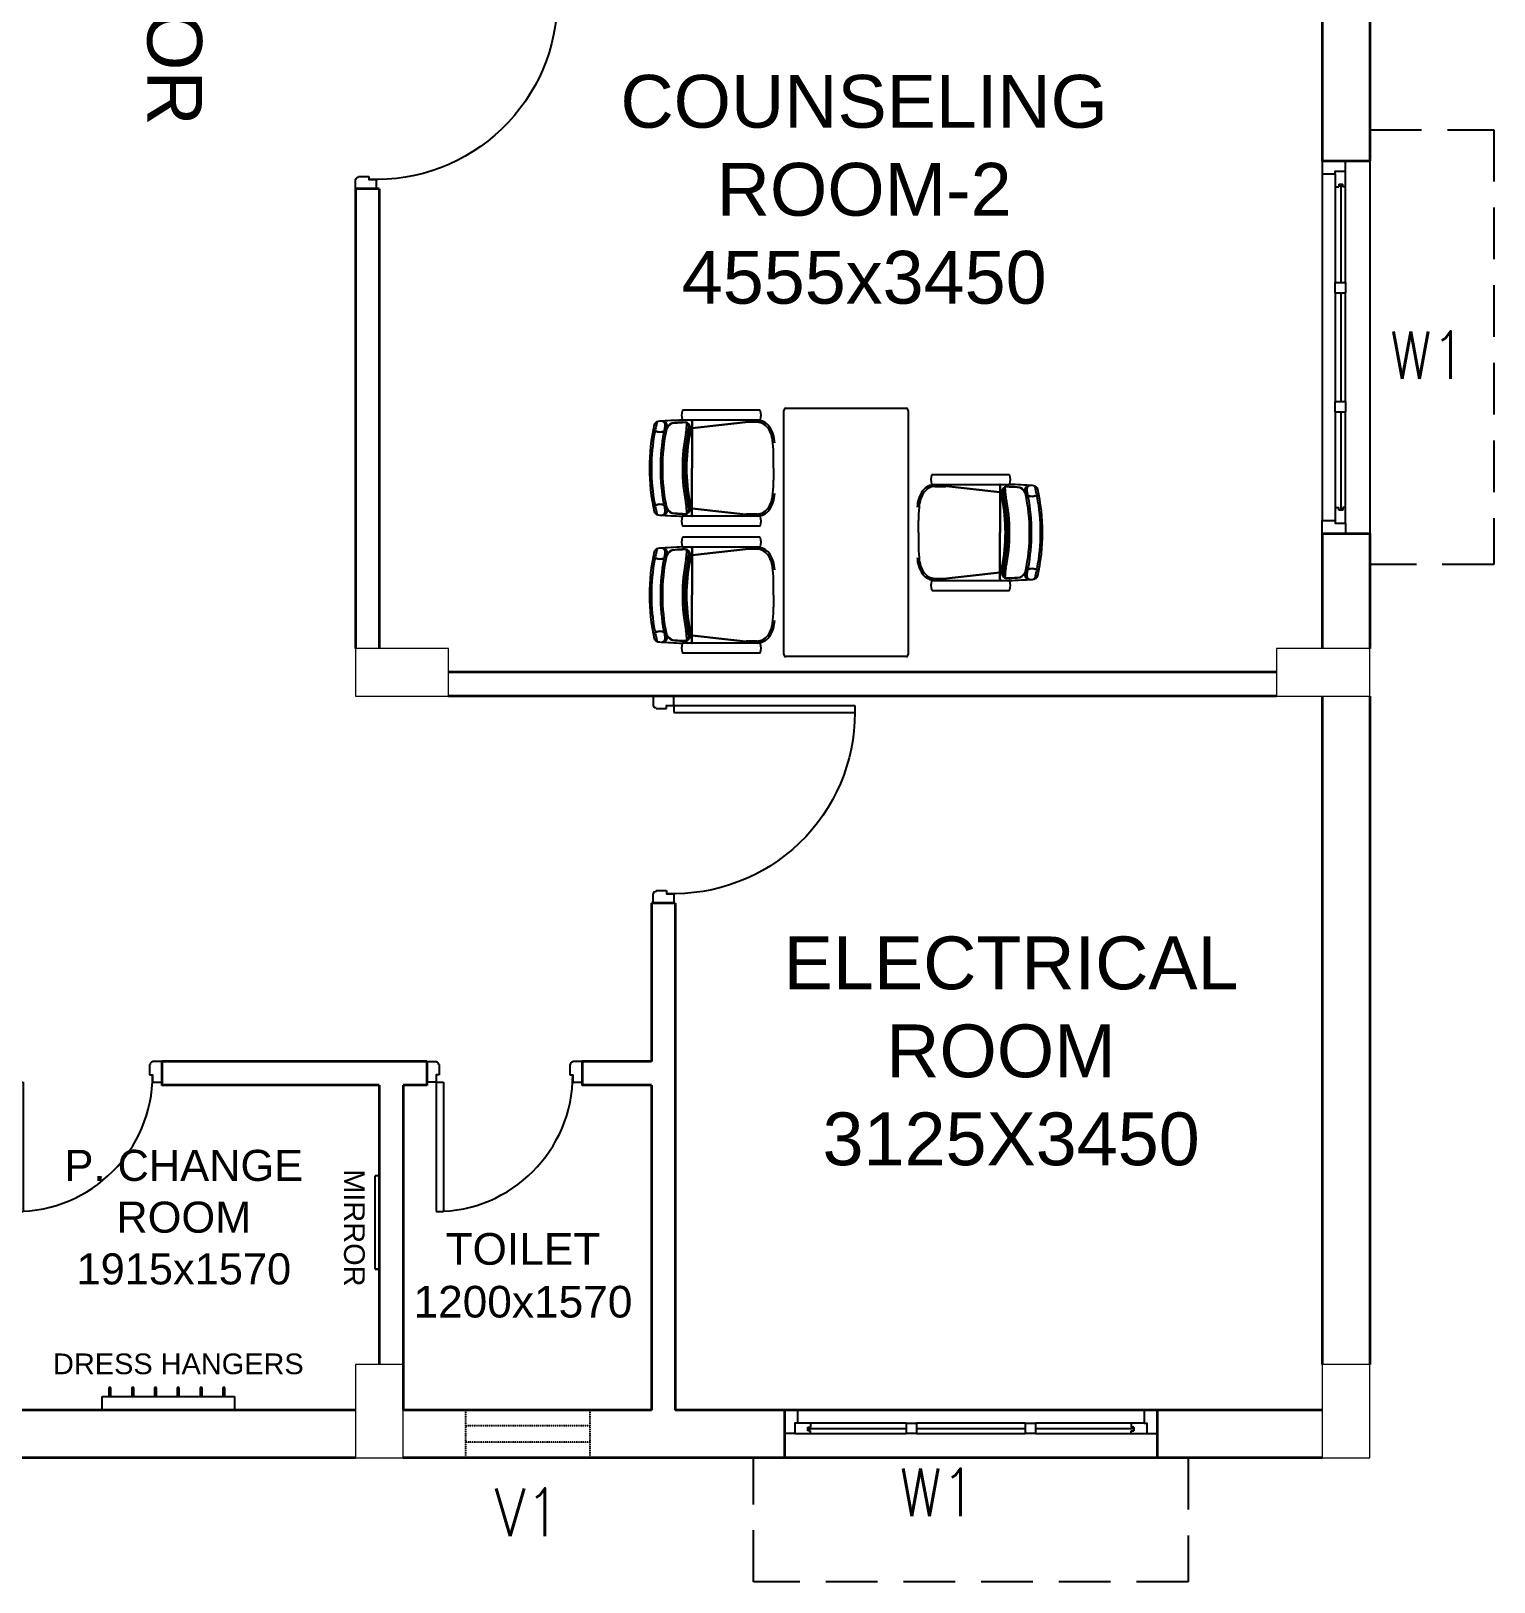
# Model space of a CAD drawing. Extents: x 2733443 to 3206532, y -1516114 to -1264405.
# Drawn here: x 3025126 to 3032193, y -1502763 to -1495270 of the extents above; entities that cross this region are included whole.
import ezdxf
from ezdxf.enums import TextEntityAlignment as Align

# ---------------------------------------------------------------- set-up
doc = ezdxf.new("R2010")
doc.units = 0
doc.header["$MEASUREMENT"] = 0
for name, pattern in [('1', [0, 0, 0]), ('DASHED', [0.75, 0.5, -0.25]), ('HIDDEN', [0.375, 0.25, -0.125])]:
    doc.linetypes.add(name, pattern=pattern)
doc.layers.get('0').update_dxf_attribs({"color": 250, "linetype": '1'})
for name, color, linetype in [('Chajja', 7, 'DASHED'), ('DOOR', 40, 'Continuous'), ('fun-text', 250, 'Continuous'), ('furniture', 33, 'Continuous'), ('Plan', 44, 'Continuous'), ('TEXT', 5, '1'), ('V1', 7, 'Continuous'), ('W1', 7, 'Continuous')]:
    doc.layers.add(name, color=color, linetype=linetype)
for name, color, linetype, lineweight in [('Column', 162, 'Continuous', 13), ('medical equipment', 171, 'Continuous', 25), ('WALL', 7, '1', 35), ('windows', 4, 'Continuous', 0)]:
    doc.layers.add(name, color=color, linetype=linetype, lineweight=lineweight)
doc.styles.add('ARIAL', font='arial.ttf')
doc.styles.add('ROMANS', font='romans.shx')

# ---------------------------------------------------------------- blocks, each defined once
blk = doc.blocks.new('A$C19B8274B')
at = {"layer": 'DOOR'}
for p, q in [((-45, 925), (-80, 925)), ((-80, 50), (-80, 925)), ((-45, 50), (-45, 925)), ((-45, 50), (-80, 50)), ((-955, -50), (-955, -47.5)), ((-940, -35), (-942.5, -35)), ((-60, -35), (-57.5, -35)), ((-45, -50), (-45, -47.5))]:
    blk.add_line(p, q, dxfattribs=at)
for points in [[(-940, 15), (-955, 15), (-955, 50), (-1000, 50), (-1000, -50), (-955, -50)], [(-940, -35), (-940, 15)], [(-60, 15), (-45, 15), (-45, 50), (0, 50), (0, -50), (-45, -50)], [(-60, -35), (-60, 15)]]:
    blk.add_lwpolyline(points, dxfattribs=at)
at = {"layer": 'DOOR', "color": 145}
blk.add_arc((-80, 50), 875, 90, 182.29244, dxfattribs=at)
at = {"layer": 'DOOR'}
for centre, start, end in [((-955, -35), 270, 0), ((-45, -35), 180, 270)]:
    blk.add_arc(centre, 12.5, start, end, dxfattribs=at)
blk = doc.blocks.new('6w')
at = {"layer": 'Plan'}
for p, q in [((-36, 9.2), (-36, 0)), ((36, 9.2), (36, 0))]:
    blk.add_line(p, q, dxfattribs=at)
at = {"layer": 'Plan', "color": 143}
for p, q in [((-36, 9.2), (36, 9.2)), ((-31, 4), (-31.5, 4)), ((-31.5, 3.25), (-31.5, 4)), ((-31.5, 3.61), (-12.5, 3.61)), ((-31.5, 3.25), (-31, 3.25)), ((-31, 4.5), (-31, 4)), ((-31, 2.5), (-31, 3.25)), ((-10.5, 3.61), (10.5, 3.61)), ((34, 4.5), (12.5, 4.5)), ((12.5, 3.61), (31.5, 3.61)), ((31, 4.5), (31, 4)), ((31, 4), (31.5, 4)), ((31.5, 3.25), (31, 3.25)), ((31, 2.5), (31, 3.25)), ((31.5, 4), (31.5, 3.25)), ((-33.5, 2.5), (-12.5, 2.5)), ((-33.5, 0), (33.5, 0)), ((-10.5, 2.5), (10.5, 2.5)), ((12.5, 2.5), (33.5, 2.5))]:
    blk.add_line(p, q, dxfattribs=at)
at = {"layer": 'Plan', "color": 40}
for p, q in [((-12.5, 2.5), (-12.5, 4.5)), ((-12.5, 4.5), (-10.5, 4.5)), ((-10.5, 2.5), (-10.5, 4.5)), ((10.5, 4.5), (12.5, 4.5)), ((10.5, 2.5), (10.5, 4.5)), ((12.5, 2.5), (12.5, 4.5)), ((-10.5, 2.5), (-12.5, 2.5)), ((12.5, 2.5), (10.5, 2.5))]:
    blk.add_line(p, q, dxfattribs=at)
for points in [[(-34, 4.5), (-36, 4.5), (-36, 0), (-33.5, 0), (-33.5, 2.5), (-34, 2.5), (-34, 4.5)], [(34, 4.5), (36, 4.5), (36, 0), (33.5, 0), (33.5, 2.5), (34, 2.5), (34, 4.5)]]:
    blk.add_lwpolyline(points, close=True, dxfattribs=at)
at = {"layer": 'Plan', "color": 143}
for points in [[(-12.5, 4.5), (-34, 4.5)], [(10.5, 4.5), (-10.5, 4.5)]]:
    blk.add_lwpolyline(points, dxfattribs=at)
blk = doc.blocks.new('750')
at = {"layer": 'DOOR'}
for p, q in [((-50, 705), (-47.5, 705)), ((-35, 690), (-35, 692.5)), ((50, 45), (50, 80)), ((50, 80), (675, 80)), ((675, 45), (675, 80)), ((-50, 45), (-47.5, 45)), ((-35, 60), (-35, 57.5)), ((50, 45), (675, 45))]:
    blk.add_line(p, q, dxfattribs=at)
for points in [[(15, 690), (15, 705), (50, 705), (50, 750), (-50, 750), (-50, 705)], [(-35, 690), (15, 690)], [(15, 60), (15, 45), (50, 45), (50, 0), (-50, 0), (-50, 45)], [(-35, 60), (15, 60)]]:
    blk.add_lwpolyline(points, dxfattribs=at)
for centre, start, end in [((-35, 705), 180, 270), ((-35, 45), 90, 180)]:
    blk.add_arc(centre, 12.5, start, end, dxfattribs=at)
at = {"layer": 'DOOR', "color": 145}
blk.add_arc((15, 45), 660, 0, 90, dxfattribs=at)
blk = doc.blocks.new('*U64')
at = {"layer": 'medical equipment', "linetype": 'ByBlock'}
for p, q in [((4.9, 22.1), (-4.9, 22.1)), ((-4.9, 22.1), (-4.9, -22.1)), ((4.9, -22.1), (4.9, 22.1))]:
    blk.add_line(p, q, dxfattribs=at)
blk = doc.blocks.new('*U65')
at = {"layer": 'medical equipment', "color": 0, "linetype": 'ByBlock', "lineweight": -2, "transparency": 16777216}
for p in [(0, 0), (110, 0), (220, 0), (330, 0), (440, 0), (550, 0)]:
    blk.add_blockref('*U64', p, dxfattribs=at)
blk = doc.blocks.new('EQUIPMENT')
at = {"layer": 'furniture'}
for p, q in [((-2947, 5061.1), (-3318.2, 5061.1)), ((-2830.1, 3880.5), (-2830.1, 5060.5)), ((-2820.1, 5070.5), (-2240.1, 5070.5)), ((-2230.1, 5060.5), (-2230.1, 3880.5)), ((-2947, 5012.8), (-3318.2, 5012.8)), ((-3279.7, 5012.8), (-3299.3, 5012.8)), ((-3274.9, 5007.9), (-3274.9, 4781.1)), ((-3273.4, 4975.8), (-2958.3, 5011.2)), ((-3273.4, 4973.9), (-2958.2, 5009.3)), ((-3273.4, 5007.9), (-3273.4, 4781.1)), ((-2958.8, 5003.2), (-3013.1, 5003.2)), ((-2880.1, 4781.1), (-2880.1, 4839)), ((-3274.9, 4554.3), (-3274.9, 4781.1)), ((-3273.4, 4554.3), (-3273.4, 4781.1)), ((-2880.1, 4781.1), (-2880.1, 4723.2)), ((-2113.6, 4750.5), (-1742.4, 4750.5)), ((-2113.6, 4702.2), (-1742.4, 4702.2)), ((-1787.3, 4663.3), (-2102.4, 4698.7)), ((-1787.3, 4665.2), (-2102.3, 4700.6)), ((-2101.8, 4692.5), (-2047.6, 4692.5)), ((-1787.3, 4697.3), (-1787.3, 4470.5)), ((-1785.7, 4697.3), (-1785.7, 4470.5)), ((-1780.9, 4702.2), (-1761.3, 4702.2)), ((-3273.4, 4588.3), (-2958.2, 4552.9)), ((-3273.4, 4586.4), (-2958.3, 4551)), ((-2947, 4549.4), (-3318.2, 4549.4)), ((-2947, 4501.1), (-3318.2, 4501.1)), ((-3279.7, 4549.4), (-3299.3, 4549.4)), ((-2958.8, 4559.1), (-3013.1, 4559.1)), ((-2180.5, 4470.5), (-2180.5, 4528.4)), ((-2947, 4447.8), (-3318.2, 4447.8)), ((-2180.5, 4470.5), (-2180.5, 4412.6)), ((-1787.3, 4243.7), (-1787.3, 4470.5)), ((-1785.7, 4243.7), (-1785.7, 4470.5)), ((-2947, 4399.5), (-3318.2, 4399.5)), ((-3279.7, 4399.5), (-3299.3, 4399.5)), ((-3274.9, 4394.7), (-3274.9, 4167.8)), ((-3273.4, 4362.6), (-2958.3, 4398)), ((-3273.4, 4360.6), (-2958.2, 4396)), ((-3273.4, 4394.7), (-3273.4, 4167.8)), ((-2958.8, 4389.9), (-3013.1, 4389.9)), ((-1787.3, 4277.7), (-2102.4, 4242.3)), ((-1787.3, 4275.8), (-2102.3, 4240.4)), ((-2880.1, 4167.8), (-2880.1, 4225.8)), ((-2113.6, 4238.8), (-1742.4, 4238.8)), ((-2101.8, 4248.4), (-2047.6, 4248.4)), ((-1780.9, 4238.8), (-1761.3, 4238.8)), ((-3274.9, 3941), (-3274.9, 4167.8)), ((-3273.4, 3941), (-3273.4, 4167.8)), ((-2880.1, 4167.8), (-2880.1, 4109.9)), ((-2113.6, 4190.5), (-1742.4, 4190.5)), ((-3273.4, 3975), (-2958.2, 3939.6)), ((-3273.4, 3973.1), (-2958.3, 3937.7)), ((-2947, 3936.1), (-3318.2, 3936.1)), ((-3279.7, 3936.2), (-3299.3, 3936.2)), ((-2958.8, 3945.8), (-3013.1, 3945.8)), ((-2947, 3887.9), (-3318.2, 3887.9)), ((-2240.1, 3870.5), (-2820.1, 3870.5)), ((-6123, 230), (-6123, 295.9)), ((-6123, 295.9), (-5483.5, 295.9)), ((-5483.5, 295.9), (-5483.5, 230))]:
    blk.add_line(p, q, dxfattribs=at)
at = {"layer": 'furniture', "lineweight": -3}
for p, q in [((-4784.9, 1361.9), (-4804.9, 1361.9)), ((-4804.9, 911.9), (-4804.9, 1361.9)), ((-4804.9, 911.9), (-4784.9, 911.9)), ((-4784.9, 911.9), (-4804.9, 911.9))]:
    blk.add_line(p, q, dxfattribs=at)
at = {"layer": 'furniture'}
for centre, radius, start, end in [((-3239.9, 5036.9), 84.8, 165.49084, 194.50916), ((-3318.2, 5057.2), 3.86, 90, 165.49084), ((-2947, 5057.2), 3.86, 14.50916, 90), ((-3025.4, 5036.9), 84.8, 345.49084, 14.50916), ((-2820.1, 5060.5), 10, 90, 180), ((-2240.1, 5060.5), 10, 0, 90), ((-2547.9, 4781.1), 932.2, 167.03021, 180), ((-2547.9, 4781.1), 922.5, 169.1713, 180), ((-3441.8, 4978.6), 21.2, 205.79626, 246.03349), ((-3441.8, 4978.6), 19.3, 197.54381, 246.03349), ((-3438.2, 4987.2), 18.3, 111.79367, 170.22853), ((-2547.9, 4781.1), 922.5, 166.29917, 168.33802), ((-3430.1, 5009.6), 54.3, 248.20633, 293.96651), ((-3430.1, 5009.6), 52.4, 248.20633, 293.96651), ((-3425.6, 4955.6), 52.4, 96.9024, 111.79367), ((-3434.8, 4997.3), 9.65, 102.46267, 166.29917), ((-2809.8, -5651.1), 10676.8, 92.74156, 93.34037), ((-2499.8, 4781.1), 927.2, 169.22444, 180), ((-3425.6, 4955.6), 52.4, 72.25417, 89.74322), ((-3423.2, 4988.8), 19.3, 347.32677, 93.29992), ((-2499.8, 4781.1), 917.5, 168.18928, 180), ((-3413.4, 4986), 19.8, 331.60888, 78.92379), ((-3421.3, 4985.2), 26.6, 297.95119, 333.98739), ((-2499.8, 4781.1), 927.2, 167.32677, 168.60376), ((-3421.3, 4985.2), 28.6, 297.95119, 333.98739), ((-3356.8, 4956.4), 44.1, 90.62456, 157.04019), ((-3356.8, 4956.4), 42.2, 90.62456, 157.04019), ((-2809.8, -5651.1), 10665.6, 92.67234, 92.9425), ((-2809.8, -5651.1), 10663.7, 92.67234, 92.94196), ((-3318.2, 5016.7), 3.86, 194.50916, 270), ((-2486.6, 4783.5), 833.9, 168.29461, 180.16779), ((-2486.6, 4783.5), 824.2, 168.29461, 180.16779), ((-3306.1, 4983.6), 19.3, 20.75598, 92.67234), ((-3306.1, 4983.6), 17.4, 20.75598, 92.67234), ((-2486.6, 4783.5), 819.4, 168.29461, 180.16779), ((-3629.7, 5009.6), 331.5, 350.0573, 358.19688), ((-2486.6, 4783.5), 816.5, 168.29461, 180.16918), ((-2486.6, 4783.5), 813.6, 168.29461, 180.16998), ((-3629.7, 5009.6), 341.1, 350.0573, 356.41001), ((-3262.2, 5000.3), 29.7, 200.75598, 242.67922), ((-3629.7, 5009.6), 345.9, 350.0573, 355.30328), ((-3262.2, 5000.3), 27.7, 200.75598, 242.67922), ((-3629.7, 5009.6), 348.8, 350.0573, 354.88049), ((-3629.7, 5009.6), 351.7, 350.0573, 354.56067), ((-3279.7, 5007.9), 4.83, 0, 90), ((-3268.5, 5008), 4.83, 90, 180), ((-2962.2, 4935.7), 67.6, 37.97449, 87.31315), ((-2962.2, 4935.7), 77.2, 37.97449, 87.31315), ((-2958.2, 5010.3), 0.965, 88.4824, 96.41301), ((-2960.3, 4933.4), 77.8, 53.4972, 88.4824), ((-2958.2, 4929.5), 79.9, 56.03448, 89.90807), ((-2947, 5016.7), 3.86, 270, 345.49084), ((-3016.8, 4899.6), 132.9, 1.45956, 35.89773), ((-3016.8, 4899.6), 142.5, 1.45956, 35.89773), ((-3463.6, 4835.6), 583.5, 0.33361, 6.55009), ((-2547.9, 4781.1), 932.2, 180, 192.96979), ((-2547.9, 4781.1), 922.5, 180, 190.8287), ((-2499.8, 4781.1), 927.2, 180, 190.77556), ((-2499.8, 4781.1), 917.5, 180, 191.81072), ((-2486.6, 4778.7), 833.9, 179.83221, 191.70539), ((-2486.6, 4778.7), 833.9, 179.83221, 179.83415), ((-2486.6, 4778.7), 824.2, 179.83221, 191.70539), ((-2486.6, 4778.7), 819.4, 179.83221, 191.70539), ((-2486.6, 4778.7), 816.5, 179.83082, 191.70539), ((-2486.6, 4778.7), 813.6, 179.83002, 191.70539), ((-3463.6, 4726.6), 583.5, 353.44991, 359.66639), ((-2035.3, 4726.3), 84.8, 165.49084, 194.50916), ((-2113.6, 4746.6), 3.86, 90, 165.49084), ((-1742.4, 4746.6), 3.86, 14.50916, 90), ((-1820.8, 4726.3), 84.8, 345.49084, 14.50916), ((-3016.8, 4662.6), 132.9, 324.10227, 358.54044), ((-3016.8, 4662.6), 142.5, 324.10227, 358.54044), ((-2043.8, 4589), 142.5, 144.10227, 178.54044), ((-2043.8, 4589), 132.9, 144.10227, 178.54044), ((-2098.4, 4625), 77.2, 92.68685, 142.02551), ((-2098.4, 4625), 67.6, 92.68685, 142.02551), ((-2102.4, 4618.9), 79.9, 90.09193, 123.96552), ((-2100.4, 4622.8), 77.8, 91.5176, 126.5028), ((-2113.6, 4706.1), 3.86, 194.50916, 270), ((-2102.4, 4699.7), 0.965, 83.58699, 91.5176), ((-1792.1, 4697.4), 4.83, 0, 90), ((-1780.9, 4697.3), 4.83, 90, 180), ((-1798.5, 4689.7), 27.7, 297.32078, 339.24402), ((-1798.5, 4689.7), 29.7, 297.32078, 339.24402), ((-1430.9, 4699), 351.7, 185.43933, 189.9427), ((-1430.9, 4699), 348.8, 185.11951, 189.9427), ((-1430.9, 4699), 345.9, 184.69672, 189.9427), ((-1754.5, 4673), 19.3, 87.32766, 159.24402), ((-1430.9, 4699), 341.1, 183.58999, 189.9427), ((-1754.5, 4673), 17.4, 87.32766, 159.24402), ((-1430.9, 4699), 331.5, 181.80312, 189.9427), ((-2250.9, -5961.7), 10663.7, 87.05804, 87.32766), ((-2250.9, -5961.7), 10665.6, 87.0575, 87.32766), ((-1742.4, 4706.1), 3.86, 270, 345.49084), ((-2250.9, -5961.7), 10676.8, 86.65963, 87.25844), ((-1703.8, 4645.7), 44.1, 22.95981, 89.37544), ((-1703.8, 4645.7), 42.2, 22.95981, 89.37544), ((-1647.2, 4675.4), 19.8, 101.07621, 208.39112), ((-1639.3, 4674.6), 28.6, 206.01261, 242.04881), ((-1639.3, 4674.6), 26.6, 206.01261, 242.04881), ((-2560.8, 4470.5), 917.5, 0, 11.81072), ((-1637.4, 4678.1), 19.3, 86.70008, 192.67323), ((-2560.8, 4470.5), 927.2, 11.39624, 12.67323), ((-1630.5, 4699), 54.3, 246.03349, 291.79367), ((-1630.5, 4699), 52.4, 246.03349, 291.79367), ((-1635.1, 4645), 52.4, 90.25678, 107.74583), ((-1635.1, 4645), 52.4, 68.20633, 83.0976), ((-1625.8, 4686.7), 9.65, 13.70083, 77.53733), ((-2512.7, 4470.5), 922.5, 11.66198, 13.70083), ((-1622.4, 4676.6), 18.3, 9.77147, 68.20633), ((-1618.9, 4668), 19.3, 293.96651, 342.45619), ((-1618.9, 4668), 21.2, 293.96651, 334.20374), ((-2512.7, 4470.5), 932.2, 0, 12.96979), ((-3441.8, 4583.6), 21.2, 113.96651, 154.20374), ((-3441.8, 4583.6), 19.3, 113.96651, 162.45619), ((-3438.2, 4575), 18.3, 189.77147, 248.20633), ((-2547.9, 4781.1), 922.5, 191.66198, 193.70083), ((-3430.1, 4552.6), 54.3, 66.03349, 111.79367), ((-3430.1, 4552.6), 52.4, 66.03349, 111.79367), ((-3423.2, 4573.5), 19.3, 266.70008, 12.67323), ((-3413.4, 4576.2), 19.8, 281.07621, 28.39112), ((-3421.3, 4577), 26.6, 26.01261, 62.04881), ((-2499.8, 4781.1), 927.2, 191.39624, 192.67323), ((-3421.3, 4577), 28.6, 26.01261, 62.04881), ((-3356.8, 4605.9), 44.1, 202.95981, 269.37544), ((-3356.8, 4605.9), 42.2, 202.95981, 269.37544), ((-3306.1, 4578.6), 17.4, 267.32766, 339.24402), ((-3306.1, 4578.6), 19.3, 267.32766, 339.24402), ((-3629.7, 4552.6), 331.5, 1.80312, 9.9427), ((-3629.7, 4552.6), 341.1, 3.58999, 9.9427), ((-3262.2, 4561.9), 29.7, 117.32078, 159.24402), ((-3629.7, 4552.6), 345.9, 4.69672, 9.9427), ((-3262.2, 4561.9), 27.7, 117.32078, 159.24402), ((-3629.7, 4552.6), 348.8, 5.11951, 9.9427), ((-3629.7, 4552.6), 351.7, 5.43933, 9.9427), ((-2962.2, 4626.6), 67.6, 272.68685, 322.02551), ((-2962.2, 4626.6), 77.2, 272.68685, 322.02551), ((-1597.1, 4525), 583.5, 173.44991, 179.66639), ((-2574, 4472.9), 813.6, 359.83002, 11.70539), ((-2574, 4472.9), 816.5, 359.83082, 11.70539), ((-2574, 4472.9), 819.4, 359.83221, 11.70539), ((-2574, 4472.9), 824.2, 359.83221, 11.70539), ((-2574, 4472.9), 833.9, 359.83221, 11.70539), ((-2560.8, 4470.5), 927.2, 0, 10.77556), ((-2512.7, 4470.5), 922.5, 0, 10.8287), ((-3425.6, 4606.6), 52.4, 248.20633, 263.0976), ((-3434.8, 4564.9), 9.65, 193.70083, 257.53733), ((-2809.8, 15213.3), 10676.8, 266.65963, 267.25844), ((-3425.6, 4606.6), 52.4, 270.25678, 287.74583), ((-2809.8, 15213.3), 10665.6, 267.0575, 267.32766), ((-2809.8, 15213.3), 10663.7, 267.05804, 267.32766), ((-3239.9, 4525.3), 84.8, 165.49084, 194.50916), ((-3318.2, 4545.5), 3.86, 90, 165.49084), ((-3318.2, 4505), 3.86, 194.50916, 270), ((-3279.7, 4554.3), 4.83, 270, 0), ((-3268.5, 4554.2), 4.83, 180, 270), ((-2958.2, 4551.9), 0.965, 263.58699, 271.5176), ((-2960.3, 4628.8), 77.8, 271.5176, 306.5028), ((-2958.2, 4632.7), 79.9, 270.09193, 303.96552), ((-2947, 4545.5), 3.86, 14.50916, 90), ((-2947, 4505), 3.86, 270, 345.49084), ((-3025.4, 4525.3), 84.8, 345.49084, 14.50916), ((-3239.9, 4423.7), 84.8, 165.49084, 194.50916), ((-3318.2, 4443.9), 3.86, 90, 165.49084), ((-2947, 4443.9), 3.86, 14.50916, 90), ((-3025.4, 4423.7), 84.8, 345.49084, 14.50916), ((-2574, 4468.1), 813.6, 348.29461, 0.16998), ((-2574, 4468.1), 816.5, 348.29461, 0.16918), ((-2574, 4468.1), 819.4, 348.29461, 0.16779), ((-2574, 4468.1), 824.2, 348.29461, 0.16779), ((-2574, 4468.1), 833.9, 348.29461, 0.16779), ((-2574, 4472.9), 833.9, 359.83221, 359.83415), ((-2560.8, 4470.5), 917.5, 348.18928, 0), ((-2560.8, 4470.5), 927.2, 349.22444, 0), ((-2512.7, 4470.5), 922.5, 349.1713, 0), ((-2512.7, 4470.5), 932.2, 347.03021, 0), ((-2547.9, 4167.8), 932.2, 167.03021, 180), ((-3441.8, 4365.3), 21.2, 205.79626, 246.03349), ((-3441.8, 4365.3), 19.3, 197.54381, 246.03349), ((-3438.2, 4373.9), 18.3, 111.79367, 170.22853), ((-2547.9, 4167.8), 922.5, 166.29917, 168.33802), ((-3430.1, 4396.3), 54.3, 248.20633, 293.96651), ((-3430.1, 4396.3), 52.4, 248.20633, 293.96651), ((-3425.6, 4342.3), 52.4, 96.9024, 111.79367), ((-3434.8, 4384), 9.65, 102.46267, 166.29917), ((-2809.8, -6264.3), 10676.8, 92.74156, 93.34037), ((-3425.6, 4342.3), 52.4, 72.25417, 89.74322), ((-3423.2, 4375.5), 19.3, 347.32677, 93.29992), ((-2499.8, 4167.8), 917.5, 168.18928, 180), ((-3413.4, 4372.8), 19.8, 331.60888, 78.92379), ((-3421.3, 4372), 26.6, 297.95119, 333.98739), ((-2499.8, 4167.8), 927.2, 167.32677, 168.60376), ((-3421.3, 4372), 28.6, 297.95119, 333.98739), ((-3356.8, 4343.1), 44.1, 90.62456, 157.04019), ((-3356.8, 4343.1), 42.2, 90.62456, 157.04019), ((-2809.8, -6264.3), 10665.6, 92.67234, 92.9425), ((-2809.8, -6264.3), 10663.7, 92.67234, 92.94196), ((-3318.2, 4403.4), 3.86, 194.50916, 270), ((-3306.1, 4370.4), 19.3, 20.75598, 92.67234), ((-3306.1, 4370.4), 17.4, 20.75598, 92.67234), ((-3629.7, 4396.4), 331.5, 350.0573, 358.19688), ((-3629.7, 4396.4), 341.1, 350.0573, 356.41001), ((-3262.2, 4387), 29.7, 200.75598, 242.67922), ((-3629.7, 4396.4), 345.9, 350.0573, 355.30328), ((-3262.2, 4387), 27.7, 200.75598, 242.67922), ((-3629.7, 4396.4), 348.8, 350.0573, 354.88049), ((-3629.7, 4396.4), 351.7, 350.0573, 354.56067), ((-3279.7, 4394.7), 4.83, 0, 90), ((-3268.5, 4394.7), 4.83, 90, 180), ((-2962.2, 4322.4), 67.6, 37.97449, 87.31315), ((-2962.2, 4322.4), 77.2, 37.97449, 87.31315), ((-2958.2, 4397), 0.965, 88.4824, 96.41301), ((-2960.3, 4320.2), 77.8, 53.4972, 88.4824), ((-2958.2, 4316.2), 79.9, 56.03448, 89.90807), ((-2947, 4403.4), 3.86, 270, 345.49084), ((-3016.8, 4286.3), 132.9, 1.45956, 35.89773), ((-3016.8, 4286.3), 142.5, 1.45956, 35.89773), ((-2043.8, 4352), 142.5, 181.45956, 215.89773), ((-1597.1, 4416), 583.5, 180.33361, 186.55009), ((-2043.8, 4352), 132.9, 181.45956, 215.89773), ((-2547.9, 4167.8), 922.5, 169.1713, 180), ((-2499.8, 4167.8), 927.2, 169.22444, 180), ((-2486.6, 4170.2), 833.9, 168.29461, 180.16779), ((-2486.6, 4170.2), 824.2, 168.29461, 180.16779), ((-2486.6, 4170.2), 819.4, 168.29461, 180.16779), ((-2486.6, 4170.2), 816.5, 168.29461, 180.16918), ((-2486.6, 4170.2), 813.6, 168.29461, 180.16998), ((-3463.6, 4222.3), 583.5, 0.33361, 6.55009), ((-2098.4, 4315.9), 67.6, 217.97449, 267.31315), ((-1798.5, 4251.3), 27.7, 20.75598, 62.67922), ((-1798.5, 4251.3), 29.7, 20.75598, 62.67922), ((-1430.9, 4242), 351.7, 170.0573, 174.56067), ((-1430.9, 4242), 348.8, 170.0573, 174.88049), ((-1430.9, 4242), 345.9, 170.0573, 175.30328), ((-1430.9, 4242), 341.1, 170.0573, 176.41001), ((-1430.9, 4242), 331.5, 170.0573, 178.19688), ((-1703.8, 4295.2), 42.2, 270.62456, 337.04019), ((-1703.8, 4295.2), 44.1, 270.62456, 337.04019), ((-1647.2, 4265.6), 19.8, 151.60888, 258.92379), ((-1639.3, 4266.4), 28.6, 117.95119, 153.98739), ((-1639.3, 4266.4), 26.6, 117.95119, 153.98739), ((-2560.8, 4470.5), 927.2, 347.32677, 348.60376), ((-1630.5, 4242), 54.3, 68.20633, 113.96651), ((-1630.5, 4242), 52.4, 68.20633, 113.96651), ((-2512.7, 4470.5), 922.5, 346.29917, 348.33802), ((-1618.9, 4273), 19.3, 17.54381, 66.03349), ((-1618.9, 4273), 21.2, 25.79626, 66.03349), ((-2098.4, 4315.9), 77.2, 217.97449, 267.31315), ((-2102.4, 4322.1), 79.9, 236.03448, 269.90807), ((-2100.4, 4318.2), 77.8, 233.4972, 268.4824), ((-2035.3, 4214.7), 84.8, 165.49084, 194.50916), ((-2113.6, 4234.9), 3.86, 90, 165.49084), ((-2102.4, 4241.3), 0.965, 268.4824, 276.41301), ((-1792.1, 4243.6), 4.83, 270, 0), ((-1780.9, 4243.7), 4.83, 180, 270), ((-1754.5, 4268), 19.3, 200.75598, 272.67234), ((-1754.5, 4268), 17.4, 200.75598, 272.67234), ((-2250.9, 14902.7), 10663.7, 272.67234, 272.94196), ((-2250.9, 14902.7), 10665.6, 272.67234, 272.9425), ((-1742.4, 4234.9), 3.86, 14.50916, 90), ((-2250.9, 14902.7), 10676.8, 272.74156, 273.34037), ((-1820.8, 4214.7), 84.8, 345.49084, 14.50916), ((-1637.4, 4262.8), 19.3, 167.32677, 273.29992), ((-1635.1, 4296), 52.4, 252.25417, 269.74322), ((-1635.1, 4296), 52.4, 276.9024, 291.79367), ((-1625.8, 4254.3), 9.65, 282.46267, 346.29917), ((-1622.4, 4264.4), 18.3, 291.79367, 350.22853), ((-2547.9, 4167.8), 932.2, 180, 192.96979), ((-2547.9, 4167.8), 922.5, 180, 190.8287), ((-2499.8, 4167.8), 927.2, 180, 190.77556), ((-2499.8, 4167.8), 917.5, 180, 191.81072), ((-2486.6, 4165.4), 833.9, 179.83221, 191.70539), ((-2486.6, 4165.4), 833.9, 179.83221, 179.83415), ((-2486.6, 4165.4), 824.2, 179.83221, 191.70539), ((-2486.6, 4165.4), 819.4, 179.83221, 191.70539), ((-2486.6, 4165.4), 816.5, 179.83082, 191.70539), ((-2486.6, 4165.4), 813.6, 179.83002, 191.70539), ((-2113.6, 4194.4), 3.86, 194.50916, 270), ((-1742.4, 4194.4), 3.86, 270, 345.49084), ((-3463.6, 4113.4), 583.5, 353.44991, 359.66639), ((-3441.8, 3970.3), 21.2, 113.96651, 154.20374), ((-3441.8, 3970.3), 19.3, 113.96651, 162.45619), ((-2547.9, 4167.8), 922.5, 191.66198, 193.70083), ((-3430.1, 3939.3), 54.3, 66.03349, 111.79367), ((-3430.1, 3939.3), 52.4, 66.03349, 111.79367), ((-3413.4, 3962.9), 19.8, 281.07621, 28.39112), ((-3421.3, 3963.7), 26.6, 26.01261, 62.04881), ((-2499.8, 4167.8), 927.2, 191.39624, 192.67323), ((-3421.3, 3963.7), 28.6, 26.01261, 62.04881), ((-3356.8, 3992.6), 44.1, 202.95981, 269.37544), ((-3356.8, 3992.6), 42.2, 202.95981, 269.37544), ((-3629.7, 3939.3), 331.5, 1.80312, 9.9427), ((-3629.7, 3939.3), 341.1, 3.58999, 9.9427), ((-3262.2, 3948.6), 29.7, 117.32078, 159.24402), ((-3629.7, 3939.3), 345.9, 4.69672, 9.9427), ((-3262.2, 3948.6), 27.7, 117.32078, 159.24402), ((-3629.7, 3939.3), 348.8, 5.11951, 9.9427), ((-3629.7, 3939.3), 351.7, 5.43933, 9.9427), ((-2962.2, 4013.3), 67.6, 272.68685, 322.02551), ((-3016.8, 4049.3), 132.9, 324.10227, 358.54044), ((-3016.8, 4049.3), 142.5, 324.10227, 358.54044), ((-3438.2, 3961.7), 18.3, 189.77147, 248.20633), ((-3425.6, 3993.4), 52.4, 248.20633, 263.0976), ((-3434.8, 3951.6), 9.65, 193.70083, 257.53733), ((-2809.8, 14600), 10676.8, 266.65963, 267.25844), ((-3425.6, 3993.4), 52.4, 270.25678, 287.74583), ((-3423.2, 3960.2), 19.3, 266.70008, 12.67323), ((-2809.8, 14600), 10665.6, 267.0575, 267.32766), ((-2809.8, 14600), 10663.7, 267.05804, 267.32766), ((-3239.9, 3912), 84.8, 165.49084, 194.50916), ((-3318.2, 3932.3), 3.86, 90, 165.49084), ((-3306.1, 3965.3), 17.4, 267.32766, 339.24402), ((-3306.1, 3965.3), 19.3, 267.32766, 339.24402), ((-3279.7, 3941), 4.83, 270, 0), ((-3268.5, 3941), 4.83, 180, 270), ((-2962.2, 4013.3), 77.2, 272.68685, 322.02551), ((-2958.2, 3938.7), 0.965, 263.58699, 271.5176), ((-2960.3, 4015.5), 77.8, 271.5176, 306.5028), ((-2958.2, 4019.5), 79.9, 270.09193, 303.96552), ((-2947, 3932.3), 3.86, 14.50916, 90), ((-3025.4, 3912), 84.8, 345.49084, 14.50916), ((-3318.2, 3891.7), 3.86, 194.50916, 270), ((-2947, 3891.7), 3.86, 270, 345.49084), ((-2820.1, 3880.5), 10, 180, 270), ((-2240.1, 3880.5), 10, 270, 0)]:
    blk.add_arc(centre, radius, start, end, dxfattribs=at)
at = {"layer": 'fun-text', "lineweight": -3, "insert": (-4855, 1393.9), "char_height": 100, "attachment_point": 1, "rotation": 270, "style": 'ARIAL'}
blk.add_mtext_dynamic_manual_height_columns('MIRROR', width=782.784, gutter_width=1375, heights=[112.8], dxfattribs=at)
at = {"layer": 'fun-text', "lineweight": -3, "insert": (-6361, 503.9), "char_height": 100, "attachment_point": 1, "style": 'ARIAL'}
blk.add_mtext_dynamic_manual_height_columns('DRESS HANGERS', width=1347.788, gutter_width=1375, heights=[0], dxfattribs=at)

msp = doc.modelspace()

# ---------------------------------------------------------------- linework, layer by layer
at = {"layer": 'Chajja', "linetype": 'DASHED', "ltscale": 500}
for points in [[(3031593.2434, -1495748.0896), (3032193.2435, -1495748.0896), (3032193.2435, -1497848.0896), (3031593.2434, -1497848.0896)], [(3030715.6809, -1502163.4359), (3030715.6809, -1502763.436), (3028615.6809, -1502763.436), (3028615.6809, -1502163.4359)]]:
    msp.add_lwpolyline(points, dxfattribs=at)
at = {"layer": 'Column'}
for points in [[(3027143.265, -1498483.4359), (3027143.265, -1498253.4359), (3026693.265, -1498253.4359), (3026693.265, -1498483.4359)], [(3031593.1809, -1498483.4359), (3031593.1809, -1498253.4359), (3031143.1809, -1498253.4359), (3031143.1809, -1498483.4359)], [(3026923.265, -1501713.4359), (3026693.265, -1501713.4359), (3026693.265, -1502163.4359), (3026923.265, -1502163.4359)], [(3031593.1809, -1501713.4359), (3031363.1809, -1501713.4359), (3031363.1809, -1502163.4359), (3031593.1809, -1502163.4359)]]:
    msp.add_lwpolyline(points, close=True, dxfattribs=at)
at = {"layer": 'V1', "linetype": 'HIDDEN', "ltscale": 0.5}
for p, q in [((3027825.1771, -1501933.4359), (3027225.1771, -1501933.4359)), ((3027225.1771, -1501933.4359), (3027225.1771, -1502163.4359)), ((3027825.1771, -1501933.4359), (3027825.1771, -1502163.4359)), ((3027825.1771, -1502008.4359), (3027225.1771, -1502008.4359)), ((3027825.1771, -1502088.4359), (3027225.1771, -1502088.4359)), ((3027825.1771, -1502163.4359), (3027225.1771, -1502163.4359))]:
    msp.add_line(p, q, dxfattribs=at)
at = {"layer": 'WALL'}
for p, q in [((3031593.1809, -1491468.4359), (3031593.1809, -1495898.0896)), ((3026693.265, -1496033.1671), (3026693.265, -1498253.4359)), ((3026808.265, -1496033.1671), (3026808.265, -1498253.4359)), ((3031363.1809, -1497698.0896), (3031363.1809, -1498253.4359)), ((3031593.1809, -1497698.0896), (3031593.1809, -1498253.4359)), ((3031143.1809, -1498368.4359), (3027143.265, -1498368.4359)), ((3031143.1809, -1498483.4359), (3027143.265, -1498483.4359)), ((3031363.1809, -1498483.4359), (3031363.1809, -1499198.4359)), ((3031593.1809, -1498483.4359), (3031593.1809, -1499198.4359)), ((3031363.1809, -1499198.4359), (3031363.1809, -1501713.4359)), ((3031593.1809, -1499198.4359), (3031593.1809, -1501713.4359)), ((3028123.1809, -1499483.4359), (3028123.1809, -1500248.4359)), ((3028238.1809, -1499483.4359), (3028238.1809, -1501933.4359)), ((3027038.265, -1500248.4359), (3025758.265, -1500248.4359)), ((3025758.265, -1500250.2664), (3025758.265, -1500365.2664)), ((3027038.265, -1500250.2664), (3027038.265, -1500365.2664)), ((3028123.1809, -1500248.4359), (3027788.265, -1500248.4359)), ((3027788.265, -1500250.2664), (3027788.265, -1500365.2664)), ((3026808.265, -1500363.4359), (3025758.265, -1500363.4359)), ((3026808.1809, -1500363.4359), (3026808.1809, -1501713.4359)), ((3026923.1809, -1500363.4359), (3026923.1809, -1501933.4359)), ((3027038.265, -1500363.4359), (3026923.1809, -1500363.4359)), ((3028123.1809, -1500363.4359), (3027788.265, -1500363.4359)), ((3028123.1809, -1500363.4359), (3028123.1809, -1501933.4359)), ((3026693.265, -1501933.4359), (3024893.265, -1501933.4359)), ((3028123.1809, -1501933.4359), (3026923.265, -1501933.4359)), ((3029768.1809, -1501933.4359), (3028238.1809, -1501933.4359)), ((3028765.6809, -1501933.4359), (3028765.6809, -1502163.4359)), ((3031363.1809, -1501933.4359), (3029768.1809, -1501933.4359)), ((3030565.6809, -1501933.4359), (3030565.6809, -1502163.4359)), ((3026693.265, -1502163.4359), (3024893.265, -1502163.4359)), ((3031363.1809, -1502163.4359), (3026923.265, -1502163.4359)), ((3031363.1809, -1502163.4359), (3030700.723, -1502163.4359))]:
    msp.add_line(p, q, dxfattribs=at)
at = {"layer": 'WALL', "linetype": 'ByBlock'}
for p, q in [((3026808.265, -1496033.1671), (3026693.265, -1496033.1671)), ((3028238.1809, -1499483.4359), (3028123.1809, -1499483.4359))]:
    msp.add_line(p, q, dxfattribs=at)
at = {"layer": 'WALL'}
for points in [[(3031363.1809, -1494918.4359), (3031363.1809, -1495898.0896), (3031593.1809, -1495898.0896)], [(3031363.1809, -1497698.0896), (3031593.1809, -1497698.0896)]]:
    msp.add_lwpolyline(points, dxfattribs=at)

# ---------------------------------------------------------------- block references
at = {"color": 240, "true_color": 0xed1f24}
msp.add_blockref('EQUIPMENT', (3031593.1809, -1502163.4359), dxfattribs=at)
at = {"layer": 'DOOR', "linetype": 'Continuous', "xscale": -1, "rotation": 269.9999999999842}
for p in [(3026743.265, -1495033.1671), (3028180.6809, -1498483.4359)]:
    msp.add_blockref('A$C19B8274B', p, dxfattribs=at)
at = {"layer": 'DOOR', "rotation": 270}
for p in [(3025008.265, -1500298.4359), (3027038.265, -1500298.4359)]:
    msp.add_blockref('750', p, dxfattribs=at)
at = {"layer": 'medical equipment', "linetype": 'ByBlock'}
msp.add_blockref('*U65', (3025507.2798, -1501845.4535), dxfattribs=at)
at = {"layer": 'windows', "xscale": 25, "yscale": 25, "zscale": 25}
for p, rotation in [((3031363.1809, -1496798.0896), 270), ((3029665.6809, -1501933.4359), 180)]:
    msp.add_blockref('6w', p, dxfattribs=dict(at, rotation=rotation))

# ---------------------------------------------------------------- texts
at = {"layer": 'TEXT', "attachment_point": 5, "style": 'ARIAL'}
for s, insert, char_height, width in [('COUNSELING\\PROOM-2\\P4555x3450', (3029150.8012, -1496036.8148), 255, 2454.157572), ('ELECTRICAL ROOM  3125X3450', (3029860.7305, -1500199.3202), 255, 2454.157572), ('P. CHANGE ROOM\\P1915x1570', (3025864.1865, -1501001.8974), 150, 1397.390622), ('TOILET\\P1200x1570', (3027502.3808, -1501282.8265), 153, 1626.955662)]:
    msp.add_mtext(s, dxfattribs=dict(at, insert=insert, char_height=char_height, width=width))
at = {"layer": 'V1', "color": 7, "style": 'ROMANS', "width": 0.85}
msp.add_text('V1', height=230, dxfattribs=at).set_placement((3027524.5938, -1502541.3621), align=Align.CENTER)
at = {"layer": 'W1', "color": 7, "style": 'ROMANS', "width": 0.85}
for p in [(3031875.0456, -1496951.3209), (3029507.4361, -1502445.3006)]:
    msp.add_text('W1', height=230, dxfattribs=at).set_placement(p, align=Align.CENTER)
at = {"layer": 'WALL', "color": 7, "linetype": 'Continuous', "insert": (3025818.0938, -1494054.7319), "char_height": 264.49632, "width": 5098.697886, "attachment_point": 5, "rotation": 270, "style": 'ARIAL'}
msp.add_mtext('\\pxt17; 1.80 M CORRIDOR ', dxfattribs=at)

doc.saveas('drawing.dxf')
